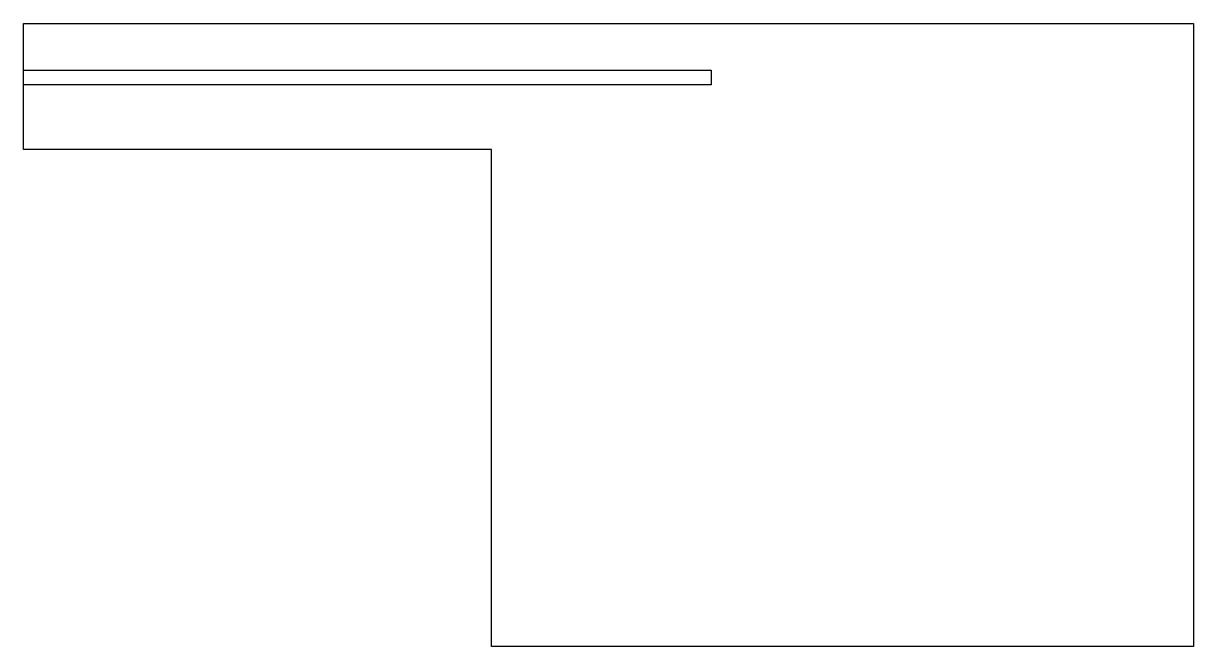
# Model space of a CAD drawing. Header units: millimetres. Extents: x -381 to -131, y 6 to 139.
import ezdxf

# ---------------------------------------------------------------- set-up
doc = ezdxf.new("R2010")
doc.units = ezdxf.units.MM
doc.layers.get('0').update_dxf_attribs({"linetype": 'CONTINUOUS'})

msp = doc.modelspace()

# ---------------------------------------------------------------- linework, layer by layer
for points in [[(-130.51, 6.16), (-280.51, 6.16), (-280.51, 112.32), (-380.51, 112.32), (-380.51, 139.26), (-130.51, 139.26), (-130.51, 106.16)], [(-380.51, 129.26), (-233.56, 129.26), (-233.56, 126.16), (-380.51, 126.16)]]:
    msp.add_lwpolyline(points, close=True)

doc.saveas('drawing.dxf')
